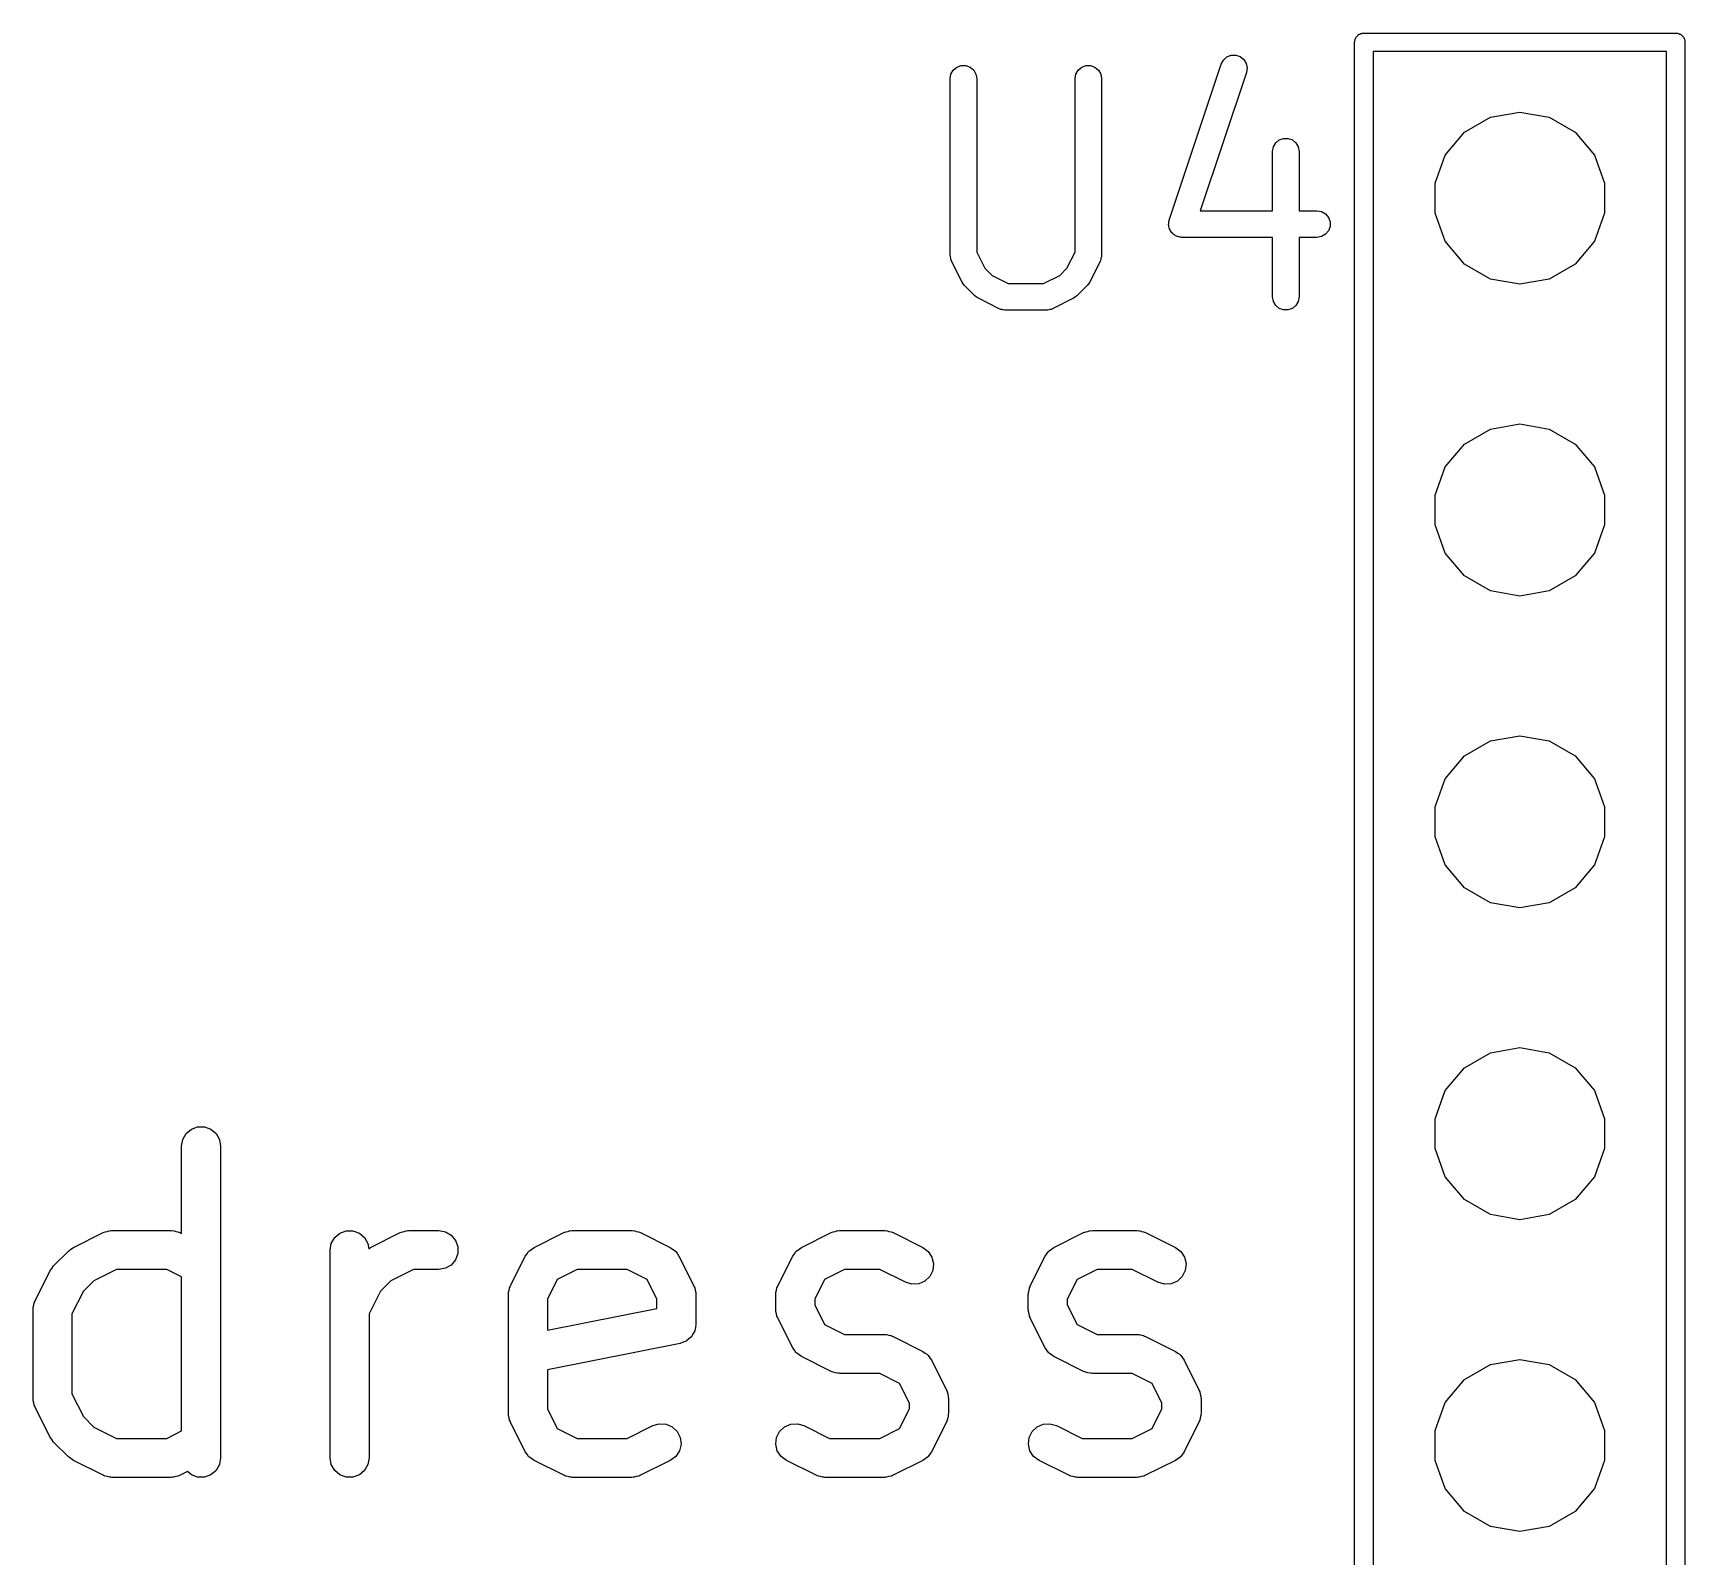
# Model space of a CAD drawing. Extents: x 25 to 346, y -457 to -16.
# Drawn here: x 301.27 to 314.72, y -425.09 to -412.68 of the extents above; entities that cross this region are included whole.
import ezdxf

# ---------------------------------------------------------------- set-up
doc = ezdxf.new("R2010")
doc.units = 0
doc.header["$MEASUREMENT"] = 0
doc.layers.add('BLACK', color=7, linetype='CONTINUOUS')

msp = doc.modelspace()

# ---------------------------------------------------------------- linework, layer by layer
at = {"layer": 'Black'}
for p, q in [((312.027, -412.75), (312.029, -412.744)), ((312.027, -417.83), (312.027, -412.75)), ((312.029, -412.737), (312.031, -412.731)), ((312.029, -412.744), (312.029, -412.737)), ((312.031, -412.731), (312.032, -412.724)), ((312.032, -412.724), (312.035, -412.719)), ((312.035, -412.719), (312.038, -412.712)), ((312.038, -412.712), (312.042, -412.707)), ((312.042, -412.707), (312.045, -412.702)), ((312.045, -412.702), (312.05, -412.698)), ((312.05, -412.698), (312.054, -412.693)), ((312.054, -412.693), (312.06, -412.689)), ((312.06, -412.689), (312.065, -412.685)), ((312.065, -412.685), (312.071, -412.683)), ((312.071, -412.683), (312.077, -412.68)), ((312.077, -412.68), (312.083, -412.678)), ((312.083, -412.678), (312.089, -412.676)), ((312.089, -412.676), (312.096, -412.676)), ((312.096, -412.676), (312.102, -412.675)), ((312.102, -412.675), (314.642, -412.675)), ((314.642, -412.675), (314.649, -412.676)), ((314.649, -412.676), (314.656, -412.676)), ((314.656, -412.676), (314.662, -412.678)), ((314.662, -412.678), (314.668, -412.68)), ((314.668, -412.68), (314.674, -412.683)), ((314.674, -412.683), (314.68, -412.685)), ((314.68, -412.685), (314.685, -412.689)), ((314.685, -412.689), (314.691, -412.693)), ((314.691, -412.693), (314.695, -412.698)), ((314.695, -412.698), (314.7, -412.702)), ((314.7, -412.702), (314.703, -412.707)), ((314.703, -412.707), (314.707, -412.712)), ((314.707, -412.712), (314.71, -412.719)), ((314.71, -412.719), (314.713, -412.724)), ((314.713, -412.724), (314.714, -412.731)), ((314.714, -412.731), (314.716, -412.737)), ((314.716, -412.737), (314.716, -412.744)), ((314.716, -412.744), (314.717, -412.75)), ((314.717, -412.75), (314.717, -417.83)), ((310.942, -412.928), (310.96, -412.895)), ((310.96, -412.895), (310.988, -412.87)), ((310.988, -412.87), (311.023, -412.856)), ((311.023, -412.856), (311.06, -412.855)), ((311.06, -412.855), (311.096, -412.867)), ((311.096, -412.867), (311.125, -412.89)), ((311.125, -412.89), (311.145, -412.922)), ((312.178, -412.825), (312.178, -417.83)), ((314.567, -412.825), (312.178, -412.825)), ((314.567, -417.83), (314.567, -412.825)), ((308.735, -413.046), (308.741, -413.009)), ((308.735, -414.486), (308.735, -413.046)), ((308.741, -413.009), (308.76, -412.977)), ((308.76, -412.977), (308.789, -412.953)), ((308.789, -412.953), (308.824, -412.94)), ((308.824, -412.94), (308.862, -412.94)), ((308.862, -412.94), (308.897, -412.953)), ((308.897, -412.953), (308.926, -412.977)), ((308.926, -412.977), (308.944, -413.009)), ((308.944, -413.009), (308.951, -413.046)), ((308.951, -413.046), (308.951, -414.46)), ((309.751, -413.046), (309.757, -413.009)), ((309.751, -414.46), (309.751, -413.046)), ((309.757, -413.009), (309.776, -412.977)), ((309.776, -412.977), (309.805, -412.953)), ((309.805, -412.953), (309.84, -412.94)), ((309.84, -412.94), (309.878, -412.94)), ((309.878, -412.94), (309.913, -412.953)), ((309.913, -412.953), (309.942, -412.977)), ((309.942, -412.977), (309.96, -413.009)), ((309.96, -413.009), (309.967, -413.046)), ((309.967, -413.046), (309.967, -414.486)), ((310.518, -414.198), (310.942, -412.928)), ((311.147, -412.996), (310.771, -414.124)), ((311.145, -412.922), (311.152, -412.959)), ((311.152, -412.959), (311.147, -412.996)), ((312.922, -413.483), (313.133, -413.361)), ((313.133, -413.361), (313.373, -413.319)), ((313.373, -413.319), (313.612, -413.361)), ((313.612, -413.361), (313.823, -413.483)), ((311.366, -413.602), (311.385, -413.57)), ((311.385, -413.57), (311.414, -413.546)), ((311.414, -413.546), (311.449, -413.533)), ((311.449, -413.533), (311.486, -413.533)), ((311.486, -413.533), (311.521, -413.546)), ((311.521, -413.546), (311.55, -413.57)), ((311.55, -413.57), (311.569, -413.602)), ((312.765, -413.669), (312.922, -413.483)), ((313.823, -413.483), (313.98, -413.669)), ((311.36, -413.639), (311.366, -413.602)), ((311.36, -414.124), (311.36, -413.639)), ((311.569, -413.602), (311.575, -413.639)), ((311.575, -413.639), (311.575, -414.124)), ((312.682, -413.898), (312.765, -413.669)), ((313.98, -413.669), (314.063, -413.898)), ((312.682, -414.142), (312.682, -413.898)), ((314.063, -413.898), (314.063, -414.142)), ((310.771, -414.124), (311.36, -414.124)), ((311.575, -414.124), (311.721, -414.124)), ((311.721, -414.124), (311.758, -414.13)), ((310.513, -414.235), (310.515, -414.224)), ((310.515, -414.242), (310.513, -414.235)), ((310.515, -414.213), (310.517, -414.205)), ((310.515, -414.224), (310.515, -414.213)), ((310.515, -414.25), (310.515, -414.242)), ((310.518, -414.261), (310.515, -414.25)), ((310.517, -414.205), (310.518, -414.198)), ((311.758, -414.13), (311.791, -414.149)), ((311.791, -414.149), (311.815, -414.178)), ((311.815, -414.178), (311.828, -414.213)), ((311.828, -414.25), (311.815, -414.286)), ((311.828, -414.213), (311.828, -414.25)), ((312.765, -414.371), (312.682, -414.142)), ((314.063, -414.142), (313.98, -414.371)), ((310.52, -414.271), (310.518, -414.261)), ((310.525, -414.278), (310.52, -414.271)), ((310.527, -414.286), (310.525, -414.278)), ((310.534, -414.294), (310.527, -414.286)), ((310.54, -414.303), (310.534, -414.294)), ((310.546, -414.308), (310.54, -414.303)), ((310.551, -414.314), (310.546, -414.308)), ((310.561, -414.32), (310.551, -414.314)), ((310.569, -414.327), (310.561, -414.32)), ((310.577, -414.329), (310.569, -414.327)), ((310.584, -414.333), (310.577, -414.329)), ((310.595, -414.335), (310.584, -414.333)), ((310.605, -414.338), (310.595, -414.335)), ((310.613, -414.338), (310.605, -414.338)), ((310.621, -414.34), (310.613, -414.338)), ((311.36, -414.34), (310.621, -414.34)), ((311.36, -414.824), (311.36, -414.34)), ((311.721, -414.34), (311.575, -414.34)), ((311.575, -414.34), (311.575, -414.824)), ((311.758, -414.333), (311.721, -414.34)), ((311.791, -414.314), (311.758, -414.333)), ((311.815, -414.286), (311.791, -414.314)), ((312.922, -414.557), (312.765, -414.371)), ((313.98, -414.371), (313.823, -414.557)), ((308.736, -414.492), (308.735, -414.486)), ((308.736, -414.498), (308.736, -414.492)), ((308.739, -414.51), (308.736, -414.498)), ((308.741, -414.523), (308.739, -414.51)), ((308.745, -414.528), (308.741, -414.523)), ((308.746, -414.534), (308.745, -414.528)), ((308.951, -414.46), (309.016, -414.591)), ((309.685, -414.591), (309.751, -414.46)), ((309.957, -414.528), (309.955, -414.534)), ((309.96, -414.523), (309.957, -414.528)), ((309.962, -414.51), (309.96, -414.523)), ((309.966, -414.498), (309.962, -414.51)), ((309.967, -414.486), (309.966, -414.492)), ((309.966, -414.492), (309.966, -414.498)), ((308.831, -414.703), (308.746, -414.534)), ((309.016, -414.591), (309.076, -414.651)), ((309.076, -414.651), (309.207, -414.716)), ((309.495, -414.716), (309.626, -414.651)), ((309.626, -414.651), (309.685, -414.591)), ((309.955, -414.534), (309.871, -414.703)), ((313.133, -414.679), (312.922, -414.557)), ((313.823, -414.557), (313.612, -414.679)), ((308.841, -414.717), (308.831, -414.703)), ((308.851, -414.731), (308.841, -414.717)), ((308.936, -414.816), (308.851, -414.731)), ((309.207, -414.716), (309.495, -414.716)), ((309.85, -414.731), (309.766, -414.816)), ((309.86, -414.717), (309.85, -414.731)), ((309.871, -414.703), (309.86, -414.717)), ((313.373, -414.721), (313.133, -414.679)), ((313.612, -414.679), (313.373, -414.721)), ((308.95, -414.826), (308.936, -414.816)), ((308.964, -414.836), (308.95, -414.826)), ((309.133, -414.921), (308.964, -414.836)), ((309.139, -414.923), (309.133, -414.921)), ((309.145, -414.926), (309.139, -414.923)), ((309.157, -414.928), (309.145, -414.926)), ((309.169, -414.932), (309.157, -414.928)), ((309.175, -414.931), (309.169, -414.932)), ((309.181, -414.932), (309.175, -414.931)), ((309.52, -414.932), (309.181, -414.932)), ((309.526, -414.931), (309.52, -414.932)), ((309.533, -414.932), (309.526, -414.931)), ((309.545, -414.928), (309.533, -414.932)), ((309.557, -414.926), (309.545, -414.928)), ((309.562, -414.923), (309.557, -414.926)), ((309.568, -414.921), (309.562, -414.923)), ((309.738, -414.836), (309.568, -414.921)), ((309.752, -414.826), (309.738, -414.836)), ((309.766, -414.816), (309.752, -414.826)), ((311.366, -414.861), (311.36, -414.824)), ((311.385, -414.894), (311.366, -414.861)), ((311.414, -414.918), (311.385, -414.894)), ((311.449, -414.931), (311.414, -414.918)), ((311.486, -414.931), (311.449, -414.931)), ((311.521, -414.918), (311.486, -414.931)), ((311.55, -414.894), (311.521, -414.918)), ((311.569, -414.861), (311.55, -414.894)), ((311.575, -414.824), (311.569, -414.861)), ((313.133, -415.901), (313.373, -415.859)), ((313.373, -415.859), (313.612, -415.901)), ((312.922, -416.023), (313.133, -415.901)), ((313.612, -415.901), (313.823, -416.023)), ((312.765, -416.209), (312.922, -416.023)), ((313.823, -416.023), (313.98, -416.209)), ((312.682, -416.438), (312.765, -416.209)), ((313.98, -416.209), (314.063, -416.438)), ((312.682, -416.682), (312.682, -416.438)), ((314.063, -416.438), (314.063, -416.682)), ((312.765, -416.911), (312.682, -416.682)), ((314.063, -416.682), (313.98, -416.911)), ((312.922, -417.097), (312.765, -416.911)), ((313.98, -416.911), (313.823, -417.097)), ((313.133, -417.219), (312.922, -417.097)), ((313.823, -417.097), (313.612, -417.219)), ((313.373, -417.261), (313.133, -417.219)), ((313.612, -417.219), (313.373, -417.261)), ((312.027, -443.23), (312.027, -417.83)), ((312.178, -417.83), (312.178, -443.155)), ((314.567, -443.155), (314.567, -417.83)), ((314.717, -417.83), (314.717, -443.23)), ((313.133, -418.441), (313.373, -418.399)), ((313.373, -418.399), (313.612, -418.441)), ((312.765, -418.749), (312.922, -418.563)), ((312.922, -418.563), (313.133, -418.441)), ((313.612, -418.441), (313.823, -418.563)), ((313.823, -418.563), (313.98, -418.749)), ((312.682, -418.978), (312.765, -418.749)), ((313.98, -418.749), (314.063, -418.978)), ((312.682, -419.222), (312.682, -418.978)), ((314.063, -418.978), (314.063, -419.222)), ((312.765, -419.451), (312.682, -419.222)), ((314.063, -419.222), (313.98, -419.451)), ((312.922, -419.637), (312.765, -419.451)), ((313.98, -419.451), (313.823, -419.637)), ((313.133, -419.759), (312.922, -419.637)), ((313.823, -419.637), (313.612, -419.759)), ((313.373, -419.801), (313.133, -419.759)), ((313.612, -419.759), (313.373, -419.801)), ((312.922, -421.103), (313.133, -420.981)), ((313.133, -420.981), (313.373, -420.939)), ((313.373, -420.939), (313.612, -420.981)), ((313.612, -420.981), (313.823, -421.103)), ((312.765, -421.289), (312.922, -421.103)), ((313.823, -421.103), (313.98, -421.289)), ((312.682, -421.518), (312.765, -421.289)), ((313.98, -421.289), (314.063, -421.518)), ((312.682, -421.762), (312.682, -421.518)), ((314.063, -421.518), (314.063, -421.762)), ((302.486, -421.687), (302.513, -421.639)), ((302.513, -421.639), (302.556, -421.604)), ((302.556, -421.604), (302.607, -421.585)), ((302.607, -421.585), (302.663, -421.585)), ((302.663, -421.585), (302.714, -421.604)), ((302.714, -421.604), (302.757, -421.639)), ((302.757, -421.639), (302.784, -421.687)), ((302.476, -421.741), (302.486, -421.687)), ((302.476, -422.452), (302.476, -421.741)), ((302.784, -421.687), (302.794, -421.741)), ((302.794, -421.741), (302.794, -424.281)), ((312.765, -421.991), (312.682, -421.762)), ((314.063, -421.762), (313.98, -421.991)), ((312.922, -422.177), (312.765, -421.991)), ((313.98, -421.991), (313.823, -422.177)), ((313.133, -422.299), (312.922, -422.177)), ((313.823, -422.177), (313.612, -422.299)), ((313.373, -422.341), (313.133, -422.299)), ((313.612, -422.299), (313.373, -422.341)), ((301.596, -422.567), (301.838, -422.446)), ((301.838, -422.446), (301.847, -422.443)), ((301.847, -422.443), (301.855, -422.439)), ((301.855, -422.439), (301.873, -422.436)), ((301.873, -422.436), (301.891, -422.43)), ((301.891, -422.43), (301.9, -422.431)), ((301.9, -422.431), (301.909, -422.429)), ((301.909, -422.429), (302.393, -422.429)), ((302.393, -422.429), (302.402, -422.431)), ((302.402, -422.431), (302.411, -422.43)), ((302.411, -422.43), (302.429, -422.436)), ((302.429, -422.436), (302.447, -422.439)), ((302.447, -422.439), (302.455, -422.443)), ((302.455, -422.443), (302.464, -422.446)), ((302.464, -422.446), (302.476, -422.452)), ((303.723, -422.486), (303.765, -422.45)), ((303.765, -422.45), (303.817, -422.432)), ((303.817, -422.432), (303.872, -422.432)), ((303.872, -422.432), (303.924, -422.45)), ((303.924, -422.45), (303.966, -422.486)), ((304.015, -422.567), (304.257, -422.446)), ((304.257, -422.446), (304.266, -422.443)), ((304.266, -422.443), (304.274, -422.439)), ((304.274, -422.439), (304.292, -422.436)), ((304.292, -422.436), (304.31, -422.43)), ((304.31, -422.43), (304.319, -422.431)), ((304.319, -422.431), (304.328, -422.429)), ((304.328, -422.429), (304.57, -422.429)), ((304.57, -422.429), (304.624, -422.439)), ((304.624, -422.439), (304.672, -422.466)), ((305.346, -422.567), (305.588, -422.446)), ((305.588, -422.446), (305.597, -422.443)), ((305.597, -422.443), (305.604, -422.439)), ((305.604, -422.439), (305.623, -422.436)), ((305.623, -422.436), (305.641, -422.43)), ((305.641, -422.43), (305.65, -422.431)), ((305.65, -422.431), (305.659, -422.429)), ((305.659, -422.429), (306.143, -422.429)), ((306.143, -422.429), (306.152, -422.431)), ((306.152, -422.431), (306.161, -422.43)), ((306.161, -422.43), (306.179, -422.436)), ((306.179, -422.436), (306.197, -422.439)), ((306.197, -422.439), (306.205, -422.443)), ((306.205, -422.443), (306.214, -422.446)), ((306.214, -422.446), (306.455, -422.567)), ((307.523, -422.567), (307.765, -422.446)), ((307.765, -422.446), (307.774, -422.443)), ((307.774, -422.443), (307.782, -422.439)), ((307.782, -422.439), (307.8, -422.436)), ((307.8, -422.436), (307.818, -422.43)), ((307.818, -422.43), (307.827, -422.431)), ((307.827, -422.431), (307.836, -422.429)), ((307.836, -422.429), (308.199, -422.429)), ((308.199, -422.429), (308.208, -422.431)), ((308.208, -422.431), (308.217, -422.43)), ((308.217, -422.43), (308.235, -422.436)), ((308.235, -422.436), (308.253, -422.439)), ((308.253, -422.439), (308.261, -422.443)), ((308.261, -422.443), (308.27, -422.446)), ((308.27, -422.446), (308.512, -422.567)), ((309.579, -422.567), (309.821, -422.446)), ((309.821, -422.446), (309.83, -422.443)), ((309.83, -422.443), (309.838, -422.439)), ((309.838, -422.439), (309.856, -422.436)), ((309.856, -422.436), (309.874, -422.43)), ((309.874, -422.43), (309.883, -422.431)), ((309.883, -422.431), (309.892, -422.429)), ((309.892, -422.429), (310.255, -422.429)), ((310.255, -422.429), (310.264, -422.431)), ((310.264, -422.431), (310.273, -422.43)), ((310.273, -422.43), (310.291, -422.436)), ((310.291, -422.436), (310.309, -422.439)), ((310.309, -422.439), (310.317, -422.443)), ((310.317, -422.443), (310.326, -422.446)), ((310.326, -422.446), (310.568, -422.567)), ((301.434, -422.718), (301.555, -422.597)), ((301.555, -422.597), (301.576, -422.582)), ((301.576, -422.582), (301.596, -422.567)), ((303.686, -422.588), (303.695, -422.534)), ((303.686, -424.281), (303.686, -422.588)), ((303.695, -422.534), (303.723, -422.486)), ((303.966, -422.486), (303.994, -422.534)), ((303.994, -422.534), (304.001, -422.577)), ((304.001, -422.577), (304.015, -422.567)), ((304.672, -422.466), (304.708, -422.509)), ((304.708, -422.509), (304.727, -422.56)), ((304.727, -422.56), (304.727, -422.616)), ((305.302, -422.6), (305.305, -422.597)), ((305.305, -422.597), (305.308, -422.594)), ((305.308, -422.594), (305.327, -422.581)), ((305.327, -422.581), (305.346, -422.567)), ((306.455, -422.567), (306.474, -422.581)), ((306.474, -422.581), (306.494, -422.594)), ((306.494, -422.594), (306.496, -422.597)), ((306.496, -422.597), (306.5, -422.6)), ((307.479, -422.6), (307.482, -422.597)), ((307.482, -422.597), (307.485, -422.594)), ((307.485, -422.594), (307.504, -422.581)), ((307.504, -422.581), (307.523, -422.567)), ((308.512, -422.567), (308.556, -422.6)), ((309.535, -422.6), (309.538, -422.597)), ((309.538, -422.597), (309.541, -422.594)), ((309.541, -422.594), (309.56, -422.581)), ((309.56, -422.581), (309.579, -422.567)), ((310.568, -422.567), (310.612, -422.6)), ((301.42, -422.738), (301.434, -422.718)), ((304.672, -422.71), (304.624, -422.737)), ((304.708, -422.667), (304.672, -422.71)), ((304.727, -422.616), (304.708, -422.667)), ((305.154, -422.88), (305.275, -422.638)), ((305.275, -422.638), (305.289, -422.619)), ((305.289, -422.619), (305.302, -422.6)), ((306.5, -422.6), (306.513, -422.619)), ((306.513, -422.619), (306.526, -422.638)), ((306.526, -422.638), (306.647, -422.88)), ((307.331, -422.88), (307.452, -422.638)), ((307.452, -422.638), (307.466, -422.619)), ((307.466, -422.619), (307.479, -422.6)), ((308.556, -422.6), (308.586, -422.646)), ((308.586, -422.646), (308.599, -422.699)), ((308.599, -422.699), (308.593, -422.754)), ((309.387, -422.88), (309.508, -422.638)), ((309.508, -422.638), (309.522, -422.619)), ((309.522, -422.619), (309.535, -422.6)), ((310.612, -422.6), (310.643, -422.646)), ((310.643, -422.646), (310.655, -422.699)), ((310.655, -422.699), (310.649, -422.754)), ((301.283, -423.001), (301.404, -422.759)), ((301.404, -422.759), (301.42, -422.738)), ((301.761, -422.839), (301.677, -422.924)), ((301.947, -422.747), (301.761, -422.839)), ((302.356, -422.747), (301.947, -422.747)), ((302.476, -422.807), (302.356, -422.747)), ((302.476, -424.062), (302.476, -422.807)), ((304.18, -422.839), (304.096, -422.924)), ((304.366, -422.747), (304.18, -422.839)), ((304.57, -422.747), (304.366, -422.747)), ((304.624, -422.737), (304.57, -422.747)), ((305.535, -422.827), (305.455, -422.988)), ((305.696, -422.747), (305.535, -422.827)), ((306.105, -422.747), (305.696, -422.747)), ((306.266, -422.827), (306.105, -422.747)), ((306.347, -422.988), (306.266, -422.827)), ((307.712, -422.827), (307.632, -422.988)), ((307.873, -422.747), (307.712, -422.827)), ((308.161, -422.747), (307.873, -422.747)), ((308.37, -422.851), (308.161, -422.747)), ((308.423, -422.867), (308.37, -422.851)), ((308.478, -422.863), (308.423, -422.867)), ((308.528, -422.841), (308.478, -422.863)), ((308.568, -422.803), (308.528, -422.841)), ((308.593, -422.754), (308.568, -422.803)), ((309.769, -422.827), (309.688, -422.988)), ((309.93, -422.747), (309.769, -422.827)), ((310.217, -422.747), (309.93, -422.747)), ((310.426, -422.851), (310.217, -422.747)), ((310.479, -422.867), (310.426, -422.851)), ((310.534, -422.863), (310.479, -422.867)), ((310.584, -422.841), (310.534, -422.863)), ((310.624, -422.803), (310.584, -422.841)), ((310.649, -422.754), (310.624, -422.803)), ((301.281, -423.01), (301.283, -423.001)), ((301.677, -422.924), (301.584, -423.109)), ((304.096, -422.924), (304.003, -423.109)), ((305.137, -422.951), (305.139, -422.942)), ((305.137, -423.918), (305.137, -422.951)), ((305.138, -422.933), (305.143, -422.915)), ((305.139, -422.942), (305.138, -422.933)), ((305.143, -422.915), (305.147, -422.897)), ((305.147, -422.897), (305.151, -422.889)), ((305.151, -422.889), (305.154, -422.88)), ((305.455, -422.988), (305.455, -423.241)), ((306.347, -423.063), (306.347, -422.988)), ((306.647, -422.88), (306.65, -422.889)), ((306.65, -422.889), (306.655, -422.897)), ((306.655, -422.897), (306.658, -422.915)), ((306.658, -422.915), (306.663, -422.933)), ((306.663, -422.933), (306.663, -422.942)), ((306.663, -422.942), (306.664, -422.951)), ((306.664, -422.951), (306.664, -423.193)), ((307.314, -422.951), (307.316, -422.942)), ((307.314, -423.072), (307.314, -422.951)), ((307.315, -422.933), (307.321, -422.915)), ((307.316, -422.942), (307.315, -422.933)), ((307.321, -422.915), (307.324, -422.897)), ((307.324, -422.897), (307.328, -422.889)), ((307.328, -422.889), (307.331, -422.88)), ((307.632, -422.988), (307.632, -423.034)), ((309.37, -422.951), (309.372, -422.942)), ((309.37, -423.072), (309.37, -422.951)), ((309.372, -422.933), (309.377, -422.915)), ((309.372, -422.942), (309.372, -422.933)), ((309.377, -422.915), (309.38, -422.897)), ((309.38, -422.897), (309.385, -422.889)), ((309.385, -422.889), (309.387, -422.88)), ((309.688, -422.988), (309.688, -423.034)), ((301.267, -423.072), (301.268, -423.063)), ((301.267, -423.797), (301.267, -423.072)), ((301.268, -423.054), (301.273, -423.036)), ((301.268, -423.063), (301.268, -423.054)), ((301.273, -423.036), (301.276, -423.017)), ((301.276, -423.017), (301.281, -423.01)), ((301.584, -423.109), (301.584, -423.76)), ((304.003, -423.109), (304.003, -424.281)), ((305.455, -423.241), (306.347, -423.063)), ((307.316, -423.081), (307.314, -423.072)), ((307.315, -423.09), (307.316, -423.081)), ((307.321, -423.108), (307.315, -423.09)), ((307.324, -423.126), (307.321, -423.108)), ((307.328, -423.134), (307.324, -423.126)), ((307.331, -423.143), (307.328, -423.134)), ((307.632, -423.034), (307.712, -423.195)), ((309.372, -423.081), (309.37, -423.072)), ((309.372, -423.09), (309.372, -423.081)), ((309.377, -423.108), (309.372, -423.09)), ((309.38, -423.126), (309.377, -423.108)), ((309.385, -423.134), (309.38, -423.126)), ((309.387, -423.143), (309.385, -423.134)), ((309.688, -423.034), (309.769, -423.195)), ((306.642, -423.269), (306.629, -423.292)), ((306.655, -423.247), (306.642, -423.269)), ((306.656, -423.244), (306.655, -423.245)), ((306.655, -423.245), (306.655, -423.247)), ((306.66, -423.218), (306.656, -423.244)), ((306.664, -423.193), (306.66, -423.218)), ((307.452, -423.385), (307.331, -423.143)), ((307.712, -423.195), (307.873, -423.276)), ((309.508, -423.385), (309.387, -423.143)), ((309.769, -423.195), (309.93, -423.276)), ((306.537, -423.348), (305.455, -423.565)), ((306.561, -423.339), (306.537, -423.348)), ((306.585, -423.33), (306.561, -423.339)), ((306.586, -423.329), (306.585, -423.33)), ((306.588, -423.328), (306.586, -423.329)), ((306.607, -423.311), (306.588, -423.328)), ((306.627, -423.295), (306.607, -423.311)), ((306.628, -423.293), (306.627, -423.295)), ((306.629, -423.292), (306.628, -423.293)), ((307.466, -423.403), (307.452, -423.385)), ((307.479, -423.423), (307.466, -423.403)), ((307.873, -423.276), (308.199, -423.276)), ((308.199, -423.276), (308.208, -423.277)), ((308.208, -423.277), (308.217, -423.277)), ((308.217, -423.277), (308.235, -423.282)), ((308.235, -423.282), (308.253, -423.285)), ((308.253, -423.285), (308.261, -423.29)), ((308.261, -423.29), (308.27, -423.293)), ((308.27, -423.293), (308.512, -423.414)), ((309.522, -423.403), (309.508, -423.385)), ((309.535, -423.423), (309.522, -423.403)), ((309.93, -423.276), (310.255, -423.276)), ((310.255, -423.276), (310.264, -423.277)), ((310.264, -423.277), (310.273, -423.277)), ((310.273, -423.277), (310.291, -423.282)), ((310.291, -423.282), (310.309, -423.285)), ((310.309, -423.285), (310.317, -423.29)), ((310.317, -423.29), (310.326, -423.293)), ((310.326, -423.293), (310.568, -423.414)), ((307.482, -423.425), (307.479, -423.423)), ((307.485, -423.429), (307.482, -423.425)), ((307.504, -423.442), (307.485, -423.429)), ((307.523, -423.456), (307.504, -423.442)), ((307.765, -423.577), (307.523, -423.456)), ((308.512, -423.414), (308.53, -423.427)), ((308.53, -423.427), (308.55, -423.44)), ((308.55, -423.44), (308.552, -423.444)), ((308.552, -423.444), (308.556, -423.446)), ((308.556, -423.446), (308.569, -423.466)), ((308.569, -423.466), (308.583, -423.485)), ((308.583, -423.485), (308.704, -423.726)), ((309.538, -423.425), (309.535, -423.423)), ((309.541, -423.429), (309.538, -423.425)), ((309.56, -423.442), (309.541, -423.429)), ((309.579, -423.456), (309.56, -423.442)), ((309.821, -423.577), (309.579, -423.456)), ((310.568, -423.414), (310.587, -423.427)), ((310.587, -423.427), (310.606, -423.44)), ((310.606, -423.44), (310.609, -423.444)), ((310.609, -423.444), (310.612, -423.446)), ((310.612, -423.446), (310.625, -423.466)), ((310.625, -423.466), (310.639, -423.485)), ((310.639, -423.485), (310.76, -423.726)), ((312.922, -423.643), (313.133, -423.521)), ((313.133, -423.521), (313.373, -423.479)), ((313.373, -423.479), (313.612, -423.521)), ((313.612, -423.521), (313.823, -423.643)), ((305.455, -423.565), (305.455, -423.881)), ((307.774, -423.579), (307.765, -423.577)), ((307.782, -423.584), (307.774, -423.579)), ((307.8, -423.587), (307.782, -423.584)), ((307.818, -423.592), (307.8, -423.587)), ((307.827, -423.592), (307.818, -423.592)), ((307.836, -423.593), (307.827, -423.592)), ((308.161, -423.593), (307.836, -423.593)), ((308.322, -423.674), (308.161, -423.593)), ((308.403, -423.835), (308.322, -423.674)), ((309.83, -423.579), (309.821, -423.577)), ((309.838, -423.584), (309.83, -423.579)), ((309.856, -423.587), (309.838, -423.584)), ((309.874, -423.592), (309.856, -423.587)), ((309.883, -423.592), (309.874, -423.592)), ((309.892, -423.593), (309.883, -423.592)), ((310.217, -423.593), (309.892, -423.593)), ((310.379, -423.674), (310.217, -423.593)), ((310.459, -423.835), (310.379, -423.674)), ((312.765, -423.829), (312.922, -423.643)), ((313.823, -423.643), (313.98, -423.829)), ((301.268, -423.807), (301.267, -423.797)), ((301.268, -423.816), (301.268, -423.807)), ((301.584, -423.76), (301.677, -423.945)), ((308.704, -423.726), (308.706, -423.735)), ((308.706, -423.735), (308.711, -423.743)), ((308.711, -423.743), (308.714, -423.762)), ((308.714, -423.762), (308.719, -423.779)), ((308.719, -423.779), (308.719, -423.788)), ((308.719, -423.788), (308.72, -423.797)), ((308.72, -423.797), (308.72, -423.918)), ((310.76, -423.726), (310.762, -423.735)), ((310.762, -423.735), (310.767, -423.743)), ((310.767, -423.743), (310.77, -423.762)), ((310.77, -423.762), (310.776, -423.779)), ((310.776, -423.779), (310.775, -423.788)), ((310.775, -423.788), (310.777, -423.797)), ((310.777, -423.797), (310.777, -423.918)), ((301.273, -423.833), (301.268, -423.816)), ((301.276, -423.852), (301.273, -423.833)), ((301.281, -423.86), (301.276, -423.852)), ((301.283, -423.868), (301.281, -423.86)), ((301.404, -424.11), (301.283, -423.868)), ((305.139, -423.927), (305.137, -423.918)), ((305.138, -423.937), (305.139, -423.927)), ((305.143, -423.954), (305.138, -423.937)), ((305.455, -423.881), (305.535, -424.042)), ((308.322, -424.042), (308.403, -423.881)), ((308.403, -423.881), (308.403, -423.835)), ((308.719, -423.937), (308.714, -423.954)), ((308.72, -423.918), (308.719, -423.927)), ((308.719, -423.927), (308.719, -423.937)), ((310.379, -424.042), (310.459, -423.881)), ((310.459, -423.881), (310.459, -423.835)), ((310.776, -423.937), (310.77, -423.954)), ((310.777, -423.918), (310.775, -423.927)), ((310.775, -423.927), (310.776, -423.937)), ((312.682, -424.058), (312.765, -423.829)), ((313.98, -423.829), (314.063, -424.058)), ((301.677, -423.945), (301.761, -424.03)), ((301.761, -424.03), (301.947, -424.123)), ((302.356, -424.123), (302.476, -424.062)), ((305.147, -423.973), (305.143, -423.954)), ((305.151, -423.981), (305.147, -423.973)), ((305.154, -423.989), (305.151, -423.981)), ((305.275, -424.231), (305.154, -423.989)), ((305.535, -424.042), (305.696, -424.123)), ((306.105, -424.123), (306.313, -424.018)), ((306.313, -424.018), (306.366, -424.003)), ((306.366, -424.003), (306.421, -424.006)), ((306.421, -424.006), (306.472, -424.028)), ((306.472, -424.028), (306.512, -424.066)), ((306.512, -424.066), (306.537, -424.115)), ((307.321, -424.115), (307.346, -424.066)), ((307.346, -424.066), (307.386, -424.028)), ((307.386, -424.028), (307.436, -424.006)), ((307.436, -424.006), (307.491, -424.003)), ((307.491, -424.003), (307.544, -424.018)), ((307.544, -424.018), (307.752, -424.123)), ((308.161, -424.123), (308.322, -424.042)), ((308.704, -423.989), (308.583, -424.231)), ((308.706, -423.981), (308.704, -423.989)), ((308.711, -423.973), (308.706, -423.981)), ((308.714, -423.954), (308.711, -423.973)), ((309.377, -424.115), (309.402, -424.066)), ((309.402, -424.066), (309.442, -424.028)), ((309.442, -424.028), (309.492, -424.006)), ((309.492, -424.006), (309.547, -424.003)), ((309.547, -424.003), (309.6, -424.018)), ((309.6, -424.018), (309.809, -424.123)), ((310.217, -424.123), (310.379, -424.042)), ((310.76, -423.989), (310.639, -424.231)), ((310.762, -423.981), (310.76, -423.989)), ((310.767, -423.973), (310.762, -423.981)), ((310.77, -423.954), (310.767, -423.973)), ((312.682, -424.302), (312.682, -424.058)), ((314.063, -424.058), (314.063, -424.302)), ((301.42, -424.131), (301.404, -424.11)), ((301.434, -424.152), (301.42, -424.131)), ((301.555, -424.273), (301.434, -424.152)), ((301.947, -424.123), (302.356, -424.123)), ((305.696, -424.123), (306.105, -424.123)), ((306.543, -424.17), (306.53, -424.223)), ((306.537, -424.115), (306.543, -424.17)), ((307.315, -424.17), (307.321, -424.115)), ((307.327, -424.223), (307.315, -424.17)), ((307.752, -424.123), (308.161, -424.123)), ((309.371, -424.17), (309.377, -424.115)), ((309.384, -424.223), (309.371, -424.17)), ((309.809, -424.123), (310.217, -424.123)), ((301.576, -424.287), (301.555, -424.273)), ((301.596, -424.302), (301.576, -424.287)), ((301.838, -424.423), (301.596, -424.302)), ((302.784, -424.336), (302.757, -424.383)), ((302.794, -424.281), (302.784, -424.336)), ((303.695, -424.336), (303.686, -424.281)), ((303.723, -424.383), (303.695, -424.336)), ((303.994, -424.336), (303.966, -424.383)), ((304.003, -424.281), (303.994, -424.336)), ((305.289, -424.25), (305.275, -424.231)), ((305.302, -424.269), (305.289, -424.25)), ((305.305, -424.272), (305.302, -424.269)), ((305.308, -424.276), (305.305, -424.272)), ((305.327, -424.288), (305.308, -424.276)), ((305.346, -424.302), (305.327, -424.288)), ((305.588, -424.423), (305.346, -424.302)), ((306.455, -424.302), (306.214, -424.423)), ((306.5, -424.269), (306.455, -424.302)), ((306.53, -424.223), (306.5, -424.269)), ((307.358, -424.269), (307.327, -424.223)), ((307.402, -424.302), (307.358, -424.269)), ((307.644, -424.423), (307.402, -424.302)), ((308.512, -424.302), (308.27, -424.423)), ((308.53, -424.288), (308.512, -424.302)), ((308.55, -424.276), (308.53, -424.288)), ((308.552, -424.272), (308.55, -424.276)), ((308.556, -424.269), (308.552, -424.272)), ((308.569, -424.25), (308.556, -424.269)), ((308.583, -424.231), (308.569, -424.25)), ((309.414, -424.269), (309.384, -424.223)), ((309.458, -424.302), (309.414, -424.269)), ((309.7, -424.423), (309.458, -424.302)), ((310.568, -424.302), (310.326, -424.423)), ((310.587, -424.288), (310.568, -424.302)), ((310.606, -424.276), (310.587, -424.288)), ((310.609, -424.272), (310.606, -424.276)), ((310.612, -424.269), (310.609, -424.272)), ((310.625, -424.25), (310.612, -424.269)), ((310.639, -424.231), (310.625, -424.25)), ((312.765, -424.531), (312.682, -424.302)), ((314.063, -424.302), (313.98, -424.531)), ((301.847, -424.426), (301.838, -424.423)), ((301.855, -424.43), (301.847, -424.426)), ((301.873, -424.434), (301.855, -424.43)), ((301.891, -424.439), (301.873, -424.434)), ((301.9, -424.438), (301.891, -424.439)), ((301.909, -424.44), (301.9, -424.438)), ((302.393, -424.44), (301.909, -424.44)), ((302.402, -424.438), (302.393, -424.44)), ((302.411, -424.439), (302.402, -424.438)), ((302.429, -424.434), (302.411, -424.439)), ((302.447, -424.43), (302.429, -424.434)), ((302.455, -424.426), (302.447, -424.43)), ((302.464, -424.423), (302.455, -424.426)), ((302.525, -424.393), (302.464, -424.423)), ((302.556, -424.419), (302.525, -424.393)), ((302.607, -424.438), (302.556, -424.419)), ((302.663, -424.438), (302.607, -424.438)), ((302.714, -424.419), (302.663, -424.438)), ((302.757, -424.383), (302.714, -424.419)), ((303.765, -424.419), (303.723, -424.383)), ((303.817, -424.438), (303.765, -424.419)), ((303.872, -424.438), (303.817, -424.438)), ((303.924, -424.419), (303.872, -424.438)), ((303.966, -424.383), (303.924, -424.419)), ((305.597, -424.426), (305.588, -424.423)), ((305.604, -424.43), (305.597, -424.426)), ((305.623, -424.434), (305.604, -424.43)), ((305.641, -424.439), (305.623, -424.434)), ((305.65, -424.438), (305.641, -424.439)), ((305.659, -424.44), (305.65, -424.438)), ((306.143, -424.44), (305.659, -424.44)), ((306.152, -424.438), (306.143, -424.44)), ((306.161, -424.439), (306.152, -424.438)), ((306.179, -424.434), (306.161, -424.439)), ((306.197, -424.43), (306.179, -424.434)), ((306.205, -424.426), (306.197, -424.43)), ((306.214, -424.423), (306.205, -424.426)), ((307.653, -424.426), (307.644, -424.423)), ((307.661, -424.43), (307.653, -424.426)), ((307.679, -424.434), (307.661, -424.43)), ((307.697, -424.439), (307.679, -424.434)), ((307.706, -424.438), (307.697, -424.439)), ((307.715, -424.44), (307.706, -424.438)), ((308.199, -424.44), (307.715, -424.44)), ((308.208, -424.438), (308.199, -424.44)), ((308.217, -424.439), (308.208, -424.438)), ((308.235, -424.434), (308.217, -424.439)), ((308.253, -424.43), (308.235, -424.434)), ((308.261, -424.426), (308.253, -424.43)), ((308.27, -424.423), (308.261, -424.426)), ((309.709, -424.426), (309.7, -424.423)), ((309.717, -424.43), (309.709, -424.426)), ((309.735, -424.434), (309.717, -424.43)), ((309.753, -424.439), (309.735, -424.434)), ((309.762, -424.438), (309.753, -424.439)), ((309.771, -424.44), (309.762, -424.438)), ((310.255, -424.44), (309.771, -424.44)), ((310.264, -424.438), (310.255, -424.44)), ((310.273, -424.439), (310.264, -424.438)), ((310.291, -424.434), (310.273, -424.439)), ((310.309, -424.43), (310.291, -424.434)), ((310.317, -424.426), (310.309, -424.43)), ((310.326, -424.423), (310.317, -424.426)), ((312.922, -424.717), (312.765, -424.531)), ((313.98, -424.531), (313.823, -424.717)), ((313.133, -424.839), (312.922, -424.717)), ((313.823, -424.717), (313.612, -424.839)), ((313.373, -424.881), (313.133, -424.839)), ((313.612, -424.839), (313.373, -424.881))]:
    msp.add_line(p, q, dxfattribs=at)

doc.saveas('drawing.dxf')
